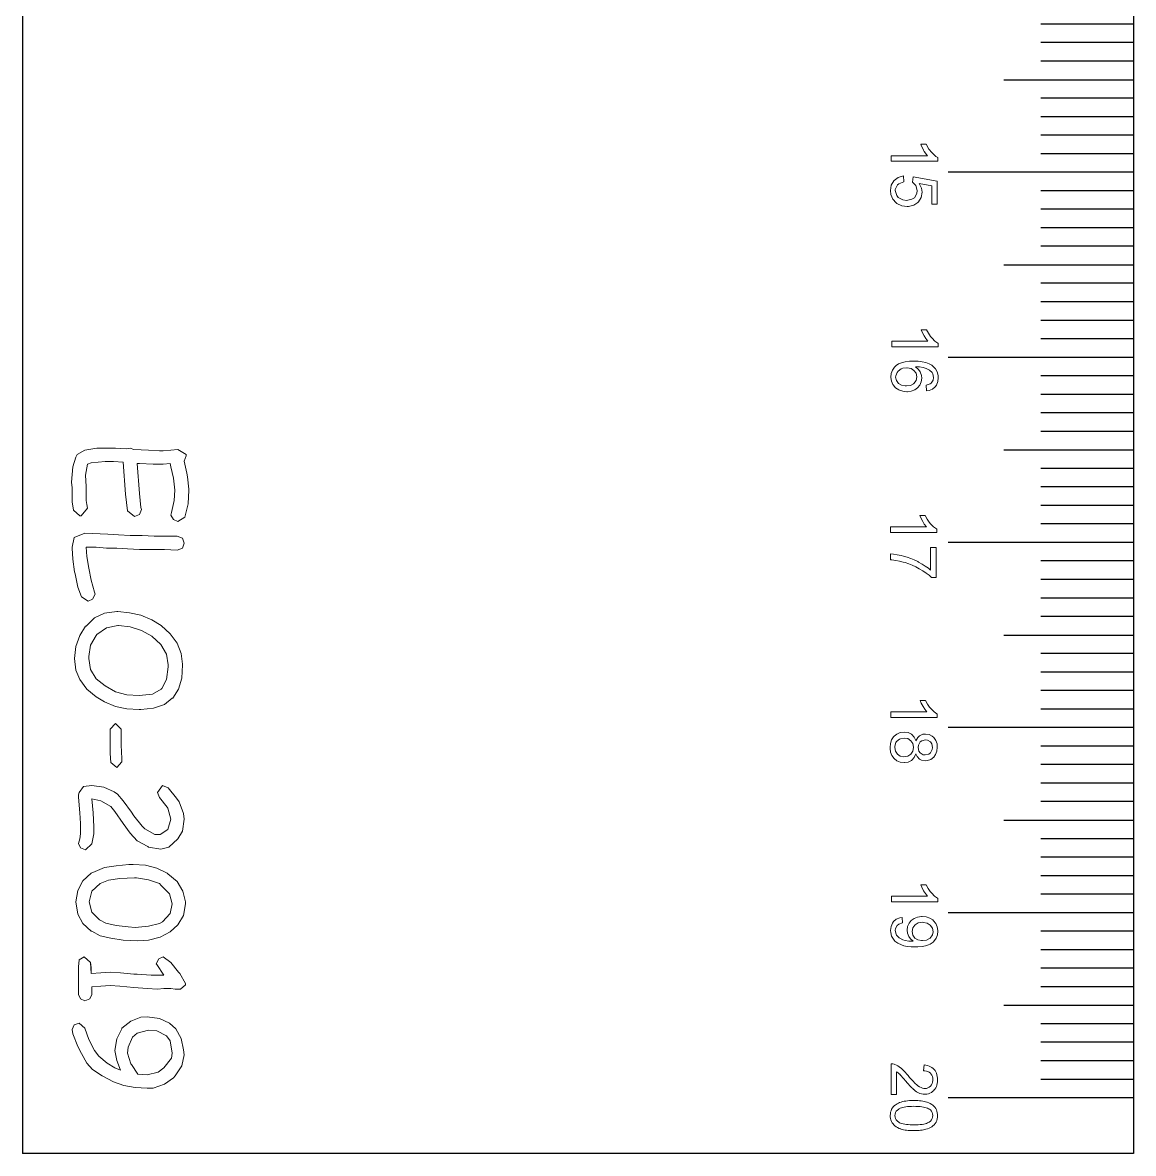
# Model space of a CAD drawing. Header units: millimetres. Extents: x 951 to 1493, y 479 to 688.
# Drawn here: x 1433.1 to 1493.1, y 482.3 to 543.4 of the extents above; entities that cross this region are included whole.
import ezdxf

# ---------------------------------------------------------------- set-up
doc = ezdxf.new("R2010")
doc.units = ezdxf.units.MM
doc.layers.add('modelo', color=7, linetype='Continuous')

msp = doc.modelspace()

# ---------------------------------------------------------------- linework, layer by layer
at = {"color": 85, "lineweight": 0, "true_color": 0x58ba48}
for p, q in [((1480.116, 487.129), (1480.028, 487.134)), ((1480.028, 487.134), (1480.028, 485.482)), ((1480.202, 487.112), (1480.116, 487.129)), ((1480.24, 487.098), (1480.202, 487.112)), ((1480.316, 487.066), (1480.24, 487.098)), ((1480.392, 487.025), (1480.316, 487.066)), ((1480.466, 486.977), (1480.392, 487.025)), ((1480.541, 486.922), (1480.466, 486.977)), ((1480.573, 486.895), (1480.541, 486.922)), ((1480.627, 486.848), (1480.573, 486.895)), ((1480.684, 486.794), (1480.627, 486.848)), ((1481.814, 487.076), (1481.782, 486.761)), ((1481.912, 487.063), (1481.814, 487.076)), ((1482.002, 487.042), (1481.912, 487.063)), ((1482.086, 487.015), (1482.002, 487.042)), ((1482.163, 486.98), (1482.086, 487.015)), ((1482.234, 486.938), (1482.163, 486.98)), ((1482.296, 486.889), (1482.234, 486.938)), ((1482.353, 486.832), (1482.296, 486.889)), ((1482.402, 486.769), (1482.353, 486.832)), ((1482.353, 486.832), (1482.353, 486.832)), ((1480.323, 485.482), (1480.323, 486.708)), ((1480.323, 486.708), (1480.35, 486.69)), ((1480.35, 486.69), (1480.42, 486.639)), ((1480.42, 486.639), (1480.49, 486.578)), ((1480.49, 486.578), (1480.501, 486.567)), ((1480.501, 486.567), (1480.54, 486.526)), ((1480.54, 486.526), (1480.59, 486.471)), ((1480.59, 486.471), (1480.651, 486.403)), ((1480.651, 486.403), (1480.722, 486.32)), ((1480.743, 486.734), (1480.684, 486.794)), ((1480.722, 486.32), (1480.803, 486.224)), ((1480.805, 486.667), (1480.743, 486.734)), ((1480.803, 486.224), (1480.826, 486.196)), ((1480.868, 486.594), (1480.805, 486.667)), ((1480.936, 486.514), (1480.868, 486.594)), ((1480.952, 486.495), (1480.936, 486.514)), ((1481.027, 486.404), (1480.952, 486.495)), ((1481.099, 486.321), (1481.027, 486.404)), ((1481.166, 486.245), (1481.099, 486.321)), ((1481.231, 486.175), (1481.166, 486.245)), ((1481.782, 486.761), (1481.847, 486.758)), ((1481.847, 486.758), (1481.937, 486.743)), ((1481.937, 486.743), (1482.018, 486.716)), ((1482.018, 486.716), (1482.088, 486.677)), ((1482.088, 486.677), (1482.15, 486.626)), ((1482.15, 486.626), (1482.178, 486.595)), ((1482.178, 486.595), (1482.224, 486.527)), ((1482.224, 486.527), (1482.258, 486.45)), ((1482.258, 486.45), (1482.277, 486.366)), ((1482.283, 486.242), (1482.272, 486.151)), ((1482.277, 486.366), (1482.283, 486.272)), ((1482.283, 486.272), (1482.283, 486.242)), ((1482.443, 486.7), (1482.402, 486.769)), ((1482.477, 486.626), (1482.443, 486.7)), ((1482.504, 486.545), (1482.477, 486.626)), ((1482.522, 486.458), (1482.504, 486.545)), ((1482.534, 486.366), (1482.522, 486.458)), ((1482.538, 486.268), (1482.534, 486.366)), ((1482.534, 486.167), (1482.538, 486.265)), ((1482.538, 486.265), (1482.538, 486.268)), ((1480.826, 486.196), (1480.899, 486.112)), ((1480.899, 486.112), (1480.968, 486.033)), ((1480.968, 486.033), (1481.032, 485.963)), ((1481.032, 485.963), (1481.092, 485.899)), ((1481.092, 485.899), (1481.147, 485.843)), ((1481.147, 485.843), (1481.197, 485.793)), ((1481.197, 485.793), (1481.243, 485.75)), ((1481.291, 486.113), (1481.231, 486.175)), ((1481.243, 485.75), (1481.256, 485.739)), ((1481.256, 485.739), (1481.332, 485.677)), ((1481.349, 486.058), (1481.291, 486.113)), ((1481.332, 485.677), (1481.406, 485.624)), ((1481.402, 486.009), (1481.349, 486.058)), ((1481.451, 485.968), (1481.402, 486.009)), ((1481.406, 485.624), (1481.478, 485.581)), ((1481.482, 485.944), (1481.451, 485.968)), ((1481.565, 485.889), (1481.482, 485.944)), ((1481.647, 485.847), (1481.565, 485.889)), ((1481.727, 485.818), (1481.647, 485.847)), ((1481.804, 485.804), (1481.727, 485.818)), ((1481.85, 485.801), (1481.804, 485.804)), ((1481.939, 485.809), (1481.85, 485.801)), ((1482.019, 485.833), (1481.939, 485.809)), ((1482.093, 485.874), (1482.019, 485.833)), ((1482.159, 485.93), (1482.093, 485.874)), ((1482.21, 485.995), (1482.159, 485.93)), ((1482.204, 485.585), (1482.274, 485.635)), ((1482.248, 486.069), (1482.21, 485.995)), ((1482.272, 486.151), (1482.248, 486.069)), ((1482.274, 485.635), (1482.338, 485.695)), ((1482.338, 485.695), (1482.346, 485.704)), ((1482.346, 485.704), (1482.397, 485.766)), ((1482.397, 485.766), (1482.44, 485.835)), ((1482.44, 485.835), (1482.475, 485.909)), ((1482.475, 485.909), (1482.503, 485.989)), ((1482.503, 485.989), (1482.522, 486.075)), ((1482.522, 486.075), (1482.534, 486.167)), ((1480.028, 485.482), (1480.323, 485.482)), ((1480.421, 485.013), (1480.357, 484.981)), ((1480.49, 485.042), (1480.421, 485.013)), ((1480.565, 485.067), (1480.49, 485.042)), ((1480.645, 485.09), (1480.565, 485.067)), ((1480.73, 485.108), (1480.645, 485.09)), ((1480.821, 485.124), (1480.73, 485.108)), ((1480.916, 485.136), (1480.821, 485.124)), ((1481.017, 485.146), (1480.916, 485.136)), ((1481.124, 485.151), (1481.017, 485.146)), ((1481.235, 485.153), (1481.124, 485.151)), ((1481.26, 485.153), (1481.235, 485.153)), ((1481.366, 485.152), (1481.26, 485.153)), ((1481.467, 485.148), (1481.366, 485.152)), ((1481.562, 485.141), (1481.467, 485.148)), ((1481.478, 485.581), (1481.548, 485.547)), ((1481.548, 485.547), (1481.586, 485.532)), ((1481.652, 485.132), (1481.562, 485.141)), ((1481.586, 485.532), (1481.671, 485.506)), ((1481.738, 485.119), (1481.652, 485.132)), ((1481.671, 485.506), (1481.757, 485.491)), ((1481.818, 485.104), (1481.738, 485.119)), ((1481.757, 485.491), (1481.844, 485.486)), ((1481.892, 485.087), (1481.818, 485.104)), ((1481.844, 485.486), (1481.881, 485.487)), ((1481.881, 485.487), (1481.969, 485.496)), ((1481.962, 485.066), (1481.892, 485.087)), ((1481.975, 485.062), (1481.962, 485.066)), ((1481.969, 485.496), (1482.052, 485.516)), ((1482.065, 485.028), (1481.975, 485.062)), ((1482.052, 485.516), (1482.13, 485.545)), ((1482.147, 484.988), (1482.065, 485.028)), ((1482.13, 485.545), (1482.204, 485.585)), ((1479.99, 484.432), (1479.985, 484.339)), ((1480.003, 484.519), (1479.99, 484.432)), ((1480.025, 484.601), (1480.003, 484.519)), ((1480.057, 484.678), (1480.025, 484.601)), ((1480.098, 484.749), (1480.057, 484.678)), ((1480.148, 484.815), (1480.098, 484.749)), ((1480.207, 484.875), (1480.148, 484.815)), ((1480.244, 484.907), (1480.207, 484.875)), ((1480.237, 484.34), (1480.246, 484.421)), ((1480.298, 484.945), (1480.244, 484.907)), ((1480.246, 484.421), (1480.27, 484.497)), ((1480.27, 484.497), (1480.311, 484.568)), ((1480.357, 484.981), (1480.298, 484.945)), ((1480.311, 484.568), (1480.368, 484.633)), ((1480.368, 484.633), (1480.442, 484.693)), ((1480.442, 484.693), (1480.47, 484.712)), ((1480.47, 484.712), (1480.522, 484.738)), ((1480.522, 484.738), (1480.583, 484.761)), ((1480.583, 484.761), (1480.653, 484.782)), ((1480.653, 484.782), (1480.732, 484.799)), ((1480.732, 484.799), (1480.82, 484.813)), ((1480.82, 484.813), (1480.917, 484.824)), ((1480.917, 484.824), (1481.023, 484.832)), ((1481.023, 484.832), (1481.137, 484.837)), ((1481.137, 484.837), (1481.26, 484.838)), ((1481.26, 484.838), (1481.374, 484.837)), ((1481.374, 484.837), (1481.487, 484.832)), ((1481.487, 484.832), (1481.592, 484.824)), ((1481.592, 484.824), (1481.688, 484.813)), ((1481.688, 484.813), (1481.777, 484.799)), ((1481.777, 484.799), (1481.858, 484.782)), ((1481.858, 484.782), (1481.932, 484.761)), ((1481.932, 484.761), (1481.997, 484.737)), ((1481.997, 484.737), (1482.054, 484.71)), ((1482.054, 484.71), (1482.105, 484.68)), ((1482.105, 484.68), (1482.152, 484.642)), ((1482.223, 484.943), (1482.147, 484.988)), ((1482.152, 484.642), (1482.209, 484.578)), ((1482.209, 484.578), (1482.251, 484.508)), ((1482.29, 484.893), (1482.223, 484.943)), ((1482.251, 484.508), (1482.275, 484.429)), ((1482.275, 484.429), (1482.283, 484.342)), ((1482.351, 484.837), (1482.29, 484.893)), ((1482.391, 484.791), (1482.351, 484.837)), ((1482.438, 484.723), (1482.391, 484.791)), ((1482.477, 484.65), (1482.438, 484.723)), ((1482.506, 484.571), (1482.477, 484.65)), ((1482.526, 484.486), (1482.506, 484.571)), ((1482.536, 484.394), (1482.526, 484.486)), ((1482.538, 484.339), (1482.536, 484.394)), ((1479.985, 484.339), (1479.987, 484.279)), ((1479.987, 484.279), (1479.997, 484.189)), ((1479.997, 484.189), (1480.017, 484.103)), ((1480.017, 484.103), (1480.046, 484.024)), ((1480.046, 484.024), (1480.085, 483.951)), ((1480.085, 483.951), (1480.133, 483.884)), ((1480.133, 483.884), (1480.174, 483.839)), ((1480.174, 483.839), (1480.234, 483.783)), ((1480.234, 483.783), (1480.302, 483.733)), ((1480.237, 484.339), (1480.237, 484.34)), ((1480.245, 484.258), (1480.237, 484.339)), ((1480.27, 484.181), (1480.245, 484.258)), ((1480.31, 484.11), (1480.27, 484.181)), ((1480.367, 484.044), (1480.31, 484.11)), ((1480.44, 483.984), (1480.367, 484.044)), ((1480.442, 483.983), (1480.44, 483.984)), ((1480.489, 483.955), (1480.442, 483.983)), ((1480.545, 483.929), (1480.489, 483.955)), ((1480.609, 483.908), (1480.545, 483.929)), ((1480.683, 483.888), (1480.609, 483.908)), ((1480.765, 483.873), (1480.683, 483.888)), ((1480.857, 483.86), (1480.765, 483.873)), ((1480.957, 483.85), (1480.857, 483.86)), ((1481.065, 483.844), (1480.957, 483.85)), ((1481.183, 483.84), (1481.065, 483.844)), ((1481.26, 483.839), (1481.183, 483.84)), ((1481.384, 483.841), (1481.26, 483.839)), ((1481.499, 483.846), (1481.384, 483.841)), ((1481.604, 483.853), (1481.499, 483.846)), ((1481.701, 483.864), (1481.604, 483.853)), ((1481.79, 483.878), (1481.701, 483.864)), ((1481.868, 483.895), (1481.79, 483.878)), ((1481.939, 483.915), (1481.868, 483.895)), ((1482, 483.938), (1481.939, 483.915)), ((1482.052, 483.964), (1482, 483.938)), ((1482.081, 483.983), (1482.052, 483.964)), ((1482.153, 484.043), (1482.081, 483.983)), ((1482.209, 484.109), (1482.153, 484.043)), ((1482.25, 484.18), (1482.209, 484.109)), ((1482.223, 483.736), (1482.293, 483.787)), ((1482.275, 484.256), (1482.25, 484.18)), ((1482.283, 484.338), (1482.275, 484.256)), ((1482.283, 484.342), (1482.283, 484.338)), ((1482.293, 483.787), (1482.356, 483.846)), ((1482.356, 483.846), (1482.411, 483.913)), ((1482.411, 483.913), (1482.457, 483.986)), ((1482.457, 483.986), (1482.463, 483.998)), ((1482.463, 483.998), (1482.496, 484.075)), ((1482.496, 484.075), (1482.519, 484.158)), ((1482.519, 484.158), (1482.533, 484.245)), ((1482.533, 484.245), (1482.538, 484.339)), ((1480.302, 483.733), (1480.378, 483.688)), ((1480.378, 483.688), (1480.461, 483.648)), ((1480.461, 483.648), (1480.551, 483.615)), ((1480.551, 483.615), (1480.56, 483.612)), ((1480.56, 483.612), (1480.629, 483.591)), ((1480.629, 483.591), (1480.705, 483.574)), ((1480.705, 483.574), (1480.784, 483.558)), ((1480.784, 483.558), (1480.869, 483.546)), ((1480.869, 483.546), (1480.959, 483.537)), ((1480.959, 483.537), (1481.055, 483.53)), ((1481.055, 483.53), (1481.155, 483.526)), ((1481.155, 483.526), (1481.26, 483.524)), ((1481.26, 483.524), (1481.34, 483.525)), ((1481.34, 483.525), (1481.442, 483.528)), ((1481.442, 483.528), (1481.537, 483.534)), ((1481.537, 483.534), (1481.626, 483.542)), ((1481.626, 483.542), (1481.708, 483.552)), ((1481.708, 483.552), (1481.783, 483.565)), ((1481.783, 483.565), (1481.852, 483.581)), ((1481.852, 483.581), (1481.907, 483.596)), ((1481.907, 483.596), (1481.995, 483.624)), ((1481.995, 483.624), (1482.078, 483.658)), ((1482.078, 483.658), (1482.154, 483.695)), ((1482.154, 483.695), (1482.223, 483.736))]:
    msp.add_line(p, q, dxfattribs=at)
at = {"layer": 'modelo'}
for p, q in [((1433.117, 688.296), (1433.117, 482.296)), ((1493.117, 688.296), (1493.117, 482.296)), ((1493.117, 482.296), (1433.117, 482.296))]:
    msp.add_line(p, q, dxfattribs=at)
at = {"layer": 'modelo', "color": 0}
for p, q in [((1493.117, 543.296), (1488.117, 543.296)), ((1493.117, 542.296), (1488.117, 542.296)), ((1493.117, 541.296), (1488.117, 541.296)), ((1486.117, 540.296), (1493.117, 540.296)), ((1493.117, 539.296), (1488.117, 539.296)), ((1493.117, 538.296), (1488.117, 538.296)), ((1493.117, 537.296), (1488.117, 537.296)), ((1493.117, 536.296), (1488.117, 536.296)), ((1493.117, 535.296), (1483.117, 535.296)), ((1493.117, 534.296), (1488.117, 534.296)), ((1493.117, 533.296), (1488.117, 533.296)), ((1493.117, 532.296), (1488.117, 532.296)), ((1493.117, 531.296), (1488.117, 531.296)), ((1486.117, 530.296), (1493.117, 530.296)), ((1493.117, 529.296), (1488.117, 529.296)), ((1493.117, 528.296), (1488.117, 528.296)), ((1493.117, 527.296), (1488.117, 527.296)), ((1493.117, 526.296), (1488.117, 526.296)), ((1493.117, 525.296), (1483.117, 525.296)), ((1493.117, 524.296), (1488.117, 524.296)), ((1493.117, 523.296), (1488.117, 523.296)), ((1493.117, 522.296), (1488.117, 522.296)), ((1493.117, 521.296), (1488.117, 521.296)), ((1486.117, 520.296), (1493.117, 520.296)), ((1493.117, 519.296), (1488.117, 519.296)), ((1493.117, 518.296), (1488.117, 518.296)), ((1493.117, 517.296), (1488.117, 517.296)), ((1493.117, 516.296), (1488.117, 516.296)), ((1493.117, 515.296), (1483.117, 515.296)), ((1493.117, 514.296), (1488.117, 514.296)), ((1493.117, 513.296), (1488.117, 513.296)), ((1493.117, 512.296), (1488.117, 512.296)), ((1493.117, 511.296), (1488.117, 511.296)), ((1486.117, 510.296), (1493.117, 510.296)), ((1493.117, 509.296), (1488.117, 509.296)), ((1493.117, 508.296), (1488.117, 508.296)), ((1493.117, 507.296), (1488.117, 507.296)), ((1493.117, 506.296), (1488.117, 506.296)), ((1493.117, 505.296), (1483.117, 505.296)), ((1493.117, 504.296), (1488.117, 504.296)), ((1493.117, 503.296), (1488.117, 503.296)), ((1493.117, 502.296), (1488.117, 502.296)), ((1493.117, 501.296), (1488.117, 501.296)), ((1486.117, 500.296), (1493.117, 500.296)), ((1493.117, 499.296), (1488.117, 499.296)), ((1493.117, 498.296), (1488.117, 498.296)), ((1493.117, 497.296), (1488.117, 497.296)), ((1493.117, 496.296), (1488.117, 496.296)), ((1493.117, 495.296), (1483.117, 495.296)), ((1493.117, 494.296), (1488.117, 494.296)), ((1493.117, 493.296), (1488.117, 493.296)), ((1493.117, 492.296), (1488.117, 492.296)), ((1493.117, 491.296), (1488.117, 491.296)), ((1486.117, 490.296), (1493.117, 490.296)), ((1493.117, 489.296), (1488.117, 489.296)), ((1493.117, 488.296), (1488.117, 488.296)), ((1493.117, 487.296), (1488.117, 487.296)), ((1493.117, 486.296), (1488.117, 486.296)), ((1493.117, 485.296), (1483.117, 485.296)), ((1433.117, 482.296), (1433.117, 482.296))]:
    msp.add_line(p, q, dxfattribs=at)
at = {"layer": 'modelo', "color": 85, "lineweight": 0, "true_color": 0x58ba48}
for p, q in [((1481.93, 536.811), (1481.637, 536.811)), ((1481.637, 536.811), (1481.648, 536.753)), ((1481.648, 536.753), (1481.789, 536.483)), ((1481.789, 536.483), (1481.824, 536.424)), ((1481.824, 536.424), (1482, 536.19)), ((1482.07, 536.542), (1481.93, 536.811)), ((1482.223, 536.354), (1482.07, 536.542)), ((1482.446, 536.143), (1482.223, 536.354)), ((1482, 536.19), (1480.042, 536.19)), ((1480.042, 536.19), (1480.042, 535.885)), ((1480.042, 535.885), (1482.551, 535.885)), ((1482.551, 536.084), (1482.446, 536.143)), ((1482.551, 535.885), (1482.551, 536.084)), ((1480.698, 535.099), (1480.417, 535.017)), ((1480.722, 534.783), (1480.698, 535.099)), ((1480.698, 535.099), (1480.698, 535.099)), ((1480.042, 534.595), (1480.006, 534.302)), ((1480.182, 534.829), (1480.042, 534.595)), ((1480.194, 534.853), (1480.182, 534.829)), ((1480.417, 535.017), (1480.194, 534.853)), ((1480.253, 534.36), (1480.37, 534.607)), ((1480.37, 534.607), (1480.452, 534.677)), ((1480.452, 534.677), (1480.722, 534.783)), ((1481.226, 535.041), (1481.191, 534.759)), ((1481.191, 534.759), (1481.367, 534.571)), ((1482.516, 534.806), (1481.226, 535.041)), ((1481.367, 534.571), (1481.437, 534.302)), ((1481.672, 534.431), (1481.543, 534.689)), ((1481.543, 534.689), (1482.223, 534.56)), ((1482.223, 534.56), (1482.223, 533.563)), ((1482.516, 533.563), (1482.516, 534.806)), ((1480.006, 534.302), (1480.018, 534.102)), ((1480.018, 534.102), (1480.124, 533.844)), ((1480.253, 534.302), (1480.253, 534.36)), ((1480.335, 534.032), (1480.253, 534.302)), ((1480.417, 533.926), (1480.335, 534.032)), ((1480.663, 533.797), (1480.417, 533.926)), ((1481.285, 533.915), (1481.156, 533.833)), ((1481.414, 534.149), (1481.285, 533.915)), ((1481.437, 534.302), (1481.414, 534.149)), ((1481.508, 533.704), (1481.648, 533.938)), ((1481.648, 533.938), (1481.707, 534.22)), ((1481.707, 534.22), (1481.672, 534.431)), ((1480.124, 533.844), (1480.311, 533.645)), ((1480.311, 533.645), (1480.347, 533.61)), ((1480.347, 533.61), (1480.605, 533.481)), ((1480.605, 533.481), (1480.898, 533.446)), ((1480.863, 533.774), (1480.663, 533.797)), ((1481.156, 533.833), (1480.863, 533.774)), ((1480.898, 533.446), (1480.968, 533.446)), ((1480.968, 533.446), (1481.25, 533.516)), ((1481.25, 533.516), (1481.472, 533.668)), ((1481.472, 533.668), (1481.508, 533.704)), ((1482.223, 533.563), (1482.516, 533.563)), ((1481.947, 526.782), (1481.65, 526.782)), ((1481.65, 526.782), (1481.706, 526.652)), ((1481.706, 526.652), (1481.81, 526.459)), ((1482.045, 526.596), (1481.947, 526.782)), ((1482.162, 526.427), (1482.045, 526.596)), ((1482.019, 526.169), (1480.065, 526.169)), ((1480.065, 526.169), (1480.065, 525.863)), ((1481.81, 526.459), (1481.898, 526.319)), ((1481.898, 526.319), (1482.019, 526.169)), ((1482.241, 526.332), (1482.162, 526.427)), ((1482.4, 526.176), (1482.241, 526.332)), ((1482.557, 526.068), (1482.4, 526.176)), ((1482.573, 526.061), (1482.557, 526.068)), ((1482.573, 525.863), (1482.573, 526.061)), ((1480.065, 525.863), (1482.573, 525.863)), ((1480.222, 524.77), (1480.111, 524.61)), ((1480.303, 524.848), (1480.222, 524.77)), ((1480.437, 524.939), (1480.303, 524.848)), ((1480.6, 525.008), (1480.437, 524.939)), ((1480.571, 524.669), (1480.672, 524.708)), ((1480.792, 525.054), (1480.6, 525.008)), ((1480.672, 524.708), (1480.874, 524.737)), ((1481.017, 525.083), (1480.792, 525.054)), ((1480.874, 524.737), (1480.903, 524.737)), ((1480.903, 524.737), (1481.106, 524.698)), ((1481.233, 525.09), (1481.017, 525.083)), ((1481.106, 524.698), (1481.265, 524.594)), ((1481.487, 525.083), (1481.233, 525.09)), ((1481.513, 524.649), (1481.353, 524.786)), ((1481.353, 524.786), (1481.565, 524.776)), ((1481.712, 525.054), (1481.487, 525.083)), ((1481.565, 524.776), (1481.768, 524.747)), ((1481.911, 525.011), (1481.712, 525.054)), ((1481.768, 524.747), (1481.931, 524.698)), ((1482.081, 524.946), (1481.911, 525.011)), ((1481.931, 524.698), (1482.104, 524.604)), ((1482.228, 524.868), (1482.081, 524.946)), ((1482.286, 524.822), (1482.228, 524.868)), ((1482.427, 524.679), (1482.286, 524.822)), ((1480.042, 524.427), (1480.023, 524.222)), ((1480.023, 524.222), (1480.023, 524.209)), ((1480.023, 524.209), (1480.049, 524.003)), ((1480.111, 524.61), (1480.042, 524.427)), ((1480.274, 524.228), (1480.277, 524.294)), ((1480.316, 524.039), (1480.274, 524.228)), ((1480.277, 524.294), (1480.352, 524.483)), ((1480.352, 524.483), (1480.404, 524.551)), ((1480.404, 524.551), (1480.571, 524.669)), ((1481.265, 524.594), (1481.376, 524.437)), ((1481.376, 524.437), (1481.415, 524.241)), ((1481.415, 524.241), (1481.38, 524.052)), ((1481.605, 524.515), (1481.513, 524.649)), ((1481.673, 524.323), (1481.605, 524.515)), ((1481.66, 523.981), (1481.686, 524.179)), ((1481.686, 524.179), (1481.673, 524.323)), ((1482.104, 524.604), (1482.241, 524.47)), ((1482.241, 524.47), (1482.276, 524.411)), ((1482.276, 524.411), (1482.322, 524.212)), ((1482.322, 524.212), (1482.299, 524.072)), ((1482.518, 524.512), (1482.427, 524.679)), ((1482.567, 524.32), (1482.518, 524.512)), ((1482.55, 523.984), (1482.573, 524.193)), ((1482.573, 524.193), (1482.567, 524.32)), ((1480.049, 524.003), (1480.13, 523.821)), ((1480.13, 523.821), (1480.137, 523.808)), ((1480.137, 523.808), (1480.267, 523.658)), ((1480.267, 523.658), (1480.44, 523.54)), ((1480.43, 523.892), (1480.316, 524.039)), ((1480.59, 523.798), (1480.43, 523.892)), ((1480.44, 523.54), (1480.479, 523.524)), ((1480.479, 523.524), (1480.668, 523.462)), ((1480.792, 523.755), (1480.59, 523.798)), ((1480.858, 523.755), (1480.792, 523.755)), ((1481.07, 523.782), (1480.858, 523.755)), ((1481.239, 523.87), (1481.07, 523.782)), ((1481.122, 523.472), (1481.305, 523.54)), ((1481.265, 523.892), (1481.239, 523.87)), ((1481.38, 524.052), (1481.265, 523.892)), ((1481.305, 523.54), (1481.461, 523.654)), ((1481.461, 523.654), (1481.582, 523.801)), ((1481.582, 523.801), (1481.66, 523.981)), ((1482.133, 523.863), (1481.927, 523.791)), ((1481.927, 523.791), (1481.95, 523.485)), ((1481.95, 523.485), (1482.078, 523.511)), ((1482.078, 523.511), (1482.26, 523.586)), ((1482.192, 523.906), (1482.133, 523.863)), ((1482.299, 524.072), (1482.192, 523.906)), ((1482.26, 523.586), (1482.41, 523.71)), ((1482.41, 523.71), (1482.475, 523.801)), ((1482.475, 523.801), (1482.55, 523.984)), ((1480.668, 523.462), (1480.877, 523.442)), ((1480.877, 523.442), (1480.913, 523.442)), ((1480.913, 523.442), (1481.122, 523.472)), ((1481.873, 516.75), (1481.576, 516.75)), ((1481.576, 516.75), (1481.631, 516.622)), ((1481.631, 516.622), (1481.736, 516.427)), ((1481.736, 516.427), (1481.824, 516.286)), ((1481.824, 516.286), (1481.944, 516.136)), ((1481.974, 516.564), (1481.873, 516.75)), ((1482.088, 516.397), (1481.974, 516.564)), ((1482.166, 516.299), (1482.088, 516.397)), ((1482.326, 516.143), (1482.166, 516.299)), ((1481.944, 516.136), (1479.991, 516.136)), ((1479.991, 516.136), (1479.991, 515.83)), ((1479.991, 515.83), (1482.499, 515.83)), ((1482.482, 516.038), (1482.326, 516.143)), ((1482.499, 516.029), (1482.482, 516.038)), ((1482.499, 515.83), (1482.499, 516.029)), ((1482.456, 515.024), (1482.163, 515.024)), ((1482.163, 515.024), (1482.163, 513.801)), ((1482.456, 513.406), (1482.456, 515.024)), ((1480.167, 514.662), (1479.991, 514.675)), ((1479.991, 514.675), (1479.991, 514.359)), ((1479.991, 514.359), (1480.075, 514.352)), ((1480.075, 514.352), (1480.287, 514.326)), ((1480.366, 514.636), (1480.167, 514.662)), ((1480.287, 514.326), (1480.486, 514.29)), ((1480.581, 514.59), (1480.366, 514.636)), ((1480.702, 514.558), (1480.581, 514.59)), ((1480.897, 514.502), (1480.702, 514.558)), ((1481.093, 514.434), (1480.897, 514.502)), ((1481.282, 514.352), (1481.093, 514.434)), ((1481.468, 514.261), (1481.282, 514.352)), ((1480.486, 514.29), (1480.676, 514.241)), ((1480.676, 514.241), (1480.786, 514.209)), ((1480.786, 514.209), (1480.979, 514.14)), ((1480.979, 514.14), (1481.171, 514.065)), ((1481.171, 514.065), (1481.357, 513.977)), ((1481.357, 513.977), (1481.543, 513.879)), ((1481.511, 514.241), (1481.468, 514.261)), ((1481.703, 514.13), (1481.511, 514.241)), ((1481.543, 513.879), (1481.546, 513.879)), ((1481.546, 513.879), (1481.745, 513.762)), ((1481.879, 514.019), (1481.703, 514.13)), ((1481.745, 513.762), (1481.925, 513.644)), ((1482.042, 513.902), (1481.879, 514.019)), ((1482.163, 513.801), (1482.042, 513.902)), ((1481.925, 513.644), (1482.081, 513.527)), ((1482.081, 513.527), (1482.218, 513.406)), ((1482.218, 513.406), (1482.456, 513.406)), ((1481.897, 506.752), (1481.6, 506.752)), ((1481.6, 506.752), (1481.656, 506.622)), ((1481.656, 506.622), (1481.76, 506.43)), ((1481.76, 506.43), (1481.848, 506.289)), ((1481.998, 506.567), (1481.897, 506.752)), ((1482.113, 506.397), (1481.998, 506.567)), ((1482.191, 506.302), (1482.113, 506.397)), ((1481.969, 506.139), (1480.015, 506.139)), ((1480.015, 506.139), (1480.015, 505.833)), ((1480.015, 505.833), (1482.524, 505.833)), ((1481.848, 506.289), (1481.969, 506.139)), ((1482.351, 506.146), (1482.191, 506.302)), ((1482.507, 506.038), (1482.351, 506.146)), ((1482.524, 506.028), (1482.507, 506.038)), ((1482.524, 505.833), (1482.524, 506.028)), ((1480.054, 504.629), (1479.992, 504.44)), ((1480.159, 504.789), (1480.054, 504.629)), ((1480.191, 504.825), (1480.159, 504.789)), ((1480.348, 504.949), (1480.191, 504.825)), ((1480.293, 504.489), (1480.328, 504.544)), ((1480.328, 504.544), (1480.482, 504.671)), ((1480.527, 505.024), (1480.348, 504.949)), ((1480.482, 504.671), (1480.537, 504.698)), ((1480.733, 505.05), (1480.527, 505.024)), ((1480.537, 504.698), (1480.736, 504.733)), ((1480.739, 505.05), (1480.733, 505.05)), ((1480.736, 504.733), (1480.932, 504.701)), ((1480.948, 505.024), (1480.739, 505.05)), ((1480.932, 504.701), (1481.095, 504.59)), ((1481.124, 504.942), (1480.948, 505.024)), ((1481.095, 504.59), (1481.199, 504.433)), ((1481.147, 504.926), (1481.124, 504.942)), ((1481.281, 504.786), (1481.147, 504.926)), ((1481.366, 504.596), (1481.281, 504.786)), ((1481.369, 504.574), (1481.366, 504.596)), ((1481.47, 504.763), (1481.369, 504.574)), ((1481.571, 504.857), (1481.47, 504.763)), ((1481.751, 504.936), (1481.571, 504.857)), ((1481.6, 504.521), (1481.695, 504.59)), ((1481.695, 504.59), (1481.891, 504.636)), ((1481.881, 504.949), (1481.751, 504.936)), ((1482.08, 504.919), (1481.881, 504.949)), ((1481.891, 504.636), (1481.992, 504.623)), ((1481.992, 504.623), (1482.162, 504.521)), ((1482.253, 504.831), (1482.08, 504.919)), ((1482.338, 504.753), (1482.253, 504.831)), ((1482.449, 504.596), (1482.338, 504.753)), ((1482.511, 504.411), (1482.449, 504.596)), ((1479.992, 504.44), (1479.973, 504.228)), ((1479.973, 504.228), (1479.973, 504.172)), ((1479.973, 504.172), (1480.006, 503.964)), ((1480.006, 503.964), (1480.077, 503.784)), ((1480.224, 504.225), (1480.231, 504.296)), ((1480.26, 504.022), (1480.224, 504.225)), ((1480.231, 504.296), (1480.293, 504.489)), ((1480.368, 503.859), (1480.26, 504.022)), ((1481.199, 504.029), (1481.092, 503.863)), ((1481.199, 504.433), (1481.238, 504.234)), ((1481.238, 504.228), (1481.199, 504.029)), ((1481.238, 504.234), (1481.238, 504.228)), ((1481.49, 504.225), (1481.506, 504.355)), ((1481.532, 504.029), (1481.49, 504.225)), ((1481.506, 504.355), (1481.6, 504.521)), ((1481.6, 503.934), (1481.532, 504.029)), ((1481.77, 503.833), (1481.6, 503.934)), ((1482.158, 503.938), (1482.067, 503.869)), ((1482.256, 504.107), (1482.158, 503.938)), ((1482.162, 504.521), (1482.227, 504.424)), ((1482.227, 504.424), (1482.272, 504.228)), ((1482.272, 504.228), (1482.256, 504.107)), ((1482.432, 503.836), (1482.501, 504.019)), ((1482.501, 504.019), (1482.524, 504.231)), ((1482.524, 504.231), (1482.511, 504.411)), ((1480.077, 503.784), (1480.191, 503.631)), ((1480.191, 503.631), (1480.348, 503.504)), ((1480.348, 503.504), (1480.527, 503.429)), ((1480.527, 503.752), (1480.368, 503.859)), ((1480.726, 503.716), (1480.527, 503.752)), ((1480.527, 503.429), (1480.73, 503.403)), ((1480.925, 503.752), (1480.726, 503.716)), ((1480.73, 503.403), (1480.749, 503.403)), ((1480.749, 503.403), (1480.955, 503.435)), ((1481.088, 503.859), (1480.925, 503.752)), ((1480.955, 503.435), (1481.128, 503.523)), ((1481.092, 503.863), (1481.088, 503.859)), ((1481.128, 503.523), (1481.15, 503.54)), ((1481.15, 503.54), (1481.281, 503.683)), ((1481.281, 503.683), (1481.369, 503.872)), ((1481.369, 503.872), (1481.437, 503.735)), ((1481.437, 503.735), (1481.571, 503.595)), ((1481.571, 503.595), (1481.669, 503.543)), ((1481.669, 503.543), (1481.871, 503.507)), ((1481.874, 503.82), (1481.77, 503.833)), ((1481.871, 503.507), (1481.992, 503.517)), ((1482.067, 503.869), (1481.874, 503.82)), ((1481.992, 503.517), (1482.175, 503.582)), ((1482.175, 503.582), (1482.334, 503.706)), ((1482.334, 503.706), (1482.432, 503.836)), ((1481.93, 496.797), (1481.633, 496.797)), ((1481.633, 496.797), (1481.688, 496.67)), ((1481.688, 496.67), (1481.789, 496.474)), ((1482.028, 496.611), (1481.93, 496.797)), ((1482.145, 496.445), (1482.028, 496.611)), ((1482.001, 496.184), (1480.048, 496.184)), ((1480.048, 496.184), (1480.048, 495.877)), ((1481.789, 496.474), (1481.881, 496.334)), ((1481.881, 496.334), (1482.001, 496.184)), ((1482.223, 496.347), (1482.145, 496.445)), ((1482.383, 496.19), (1482.223, 496.347)), ((1482.54, 496.086), (1482.383, 496.19)), ((1482.556, 496.076), (1482.54, 496.086)), ((1482.556, 495.877), (1482.556, 496.076)), ((1480.048, 495.877), (1482.556, 495.877)), ((1480.168, 494.824), (1480.103, 494.736)), ((1480.312, 494.944), (1480.168, 494.824)), ((1480.498, 495.023), (1480.312, 494.944)), ((1480.625, 495.045), (1480.498, 495.023)), ((1480.651, 494.752), (1480.625, 495.045)), ((1481.118, 494.879), (1481, 494.732)), ((1481.274, 494.99), (1481.118, 494.879)), ((1481.454, 495.062), (1481.274, 494.99)), ((1481.666, 495.091), (1481.454, 495.062)), ((1481.496, 494.745), (1481.701, 494.778)), ((1481.711, 495.091), (1481.666, 495.091)), ((1481.701, 494.778), (1481.776, 494.775)), ((1481.926, 495.072), (1481.711, 495.091)), ((1481.776, 494.775), (1481.975, 494.729)), ((1482.116, 495.01), (1481.926, 495.072)), ((1482.279, 494.908), (1482.116, 495.01)), ((1482.324, 494.866), (1482.279, 494.908)), ((1482.448, 494.713), (1482.324, 494.866)), ((1480.028, 494.556), (1480.005, 494.344)), ((1480.005, 494.344), (1480.012, 494.233)), ((1480.012, 494.233), (1480.057, 494.038)), ((1480.103, 494.736), (1480.028, 494.556)), ((1480.256, 494.338), (1480.266, 494.436)), ((1480.296, 494.139), (1480.256, 494.338)), ((1480.266, 494.436), (1480.351, 494.608)), ((1480.351, 494.608), (1480.446, 494.683)), ((1480.446, 494.683), (1480.651, 494.752)), ((1480.922, 494.553), (1480.892, 494.354)), ((1480.892, 494.354), (1480.912, 494.194)), ((1480.912, 494.194), (1480.987, 494.008)), ((1481, 494.732), (1480.922, 494.553)), ((1481.166, 494.279), (1481.202, 494.471)), ((1481.206, 494.08), (1481.166, 494.279)), ((1481.202, 494.471), (1481.317, 494.631)), ((1481.317, 494.631), (1481.33, 494.648)), ((1481.33, 494.648), (1481.496, 494.745)), ((1481.975, 494.729), (1482.135, 494.625)), ((1482.135, 494.625), (1482.138, 494.621)), ((1482.138, 494.621), (1482.262, 494.458)), ((1482.262, 494.458), (1482.302, 494.269)), ((1482.302, 494.269), (1482.266, 494.093)), ((1482.527, 494.533), (1482.448, 494.713)), ((1482.556, 494.331), (1482.527, 494.533)), ((1482.533, 494.106), (1482.556, 494.308)), ((1482.556, 494.308), (1482.556, 494.331)), ((1480.057, 494.038), (1480.152, 493.861)), ((1480.152, 493.861), (1480.234, 493.767)), ((1480.234, 493.767), (1480.39, 493.646)), ((1480.322, 494.09), (1480.296, 494.139)), ((1480.459, 493.94), (1480.322, 494.09)), ((1480.39, 493.646), (1480.586, 493.555)), ((1480.495, 493.914), (1480.459, 493.94)), ((1480.667, 493.835), (1480.495, 493.914)), ((1480.586, 493.555), (1480.71, 493.516)), ((1480.788, 493.8), (1480.667, 493.835)), ((1480.99, 493.764), (1480.788, 493.8)), ((1480.987, 494.008), (1481.072, 493.888)), ((1481.163, 493.754), (1480.99, 493.764)), ((1481.072, 493.888), (1481.222, 493.757)), ((1481.222, 493.757), (1481.163, 493.754)), ((1481.317, 493.927), (1481.206, 494.08)), ((1481.473, 493.832), (1481.317, 493.927)), ((1481.679, 493.793), (1481.473, 493.832)), ((1481.727, 493.79), (1481.679, 493.793)), ((1481.943, 493.819), (1481.727, 493.79)), ((1481.894, 493.503), (1482.05, 493.555)), ((1482.112, 493.901), (1481.943, 493.819)), ((1482.05, 493.555), (1482.132, 493.594)), ((1482.148, 493.93), (1482.112, 493.901)), ((1482.132, 493.594), (1482.298, 493.711)), ((1482.266, 494.093), (1482.148, 493.93)), ((1482.298, 493.711), (1482.425, 493.861)), ((1482.425, 493.861), (1482.458, 493.917)), ((1482.458, 493.917), (1482.533, 494.106)), ((1480.71, 493.516), (1480.892, 493.48)), ((1480.892, 493.48), (1481.108, 493.457)), ((1481.108, 493.457), (1481.349, 493.451)), ((1481.349, 493.451), (1481.473, 493.451)), ((1481.473, 493.451), (1481.701, 493.47)), ((1481.701, 493.47), (1481.894, 493.503))]:
    msp.add_line(p, q, dxfattribs=at)
at = {"layer": 'modelo', "color": 3, "lineweight": 0}
for p, q in [((1435.996, 519.904), (1435.824, 519.387)), ((1436.065, 520.041), (1435.996, 519.904)), ((1436.478, 520.282), (1436.065, 520.041)), ((1437.132, 520.386), (1436.478, 520.282)), ((1437.58, 520.386), (1437.132, 520.386)), ((1438.13, 520.386), (1437.58, 520.386)), ((1438.716, 520.351), (1438.13, 520.386)), ((1438.922, 520.386), (1438.716, 520.351)), ((1439.129, 520.317), (1438.922, 520.386)), ((1439.921, 520.282), (1439.129, 520.317)), ((1440.506, 520.248), (1439.921, 520.282)), ((1440.712, 520.248), (1440.506, 520.248)), ((1441.125, 520.282), (1440.712, 520.248)), ((1441.504, 520.317), (1441.125, 520.282)), ((1441.951, 520.041), (1441.504, 520.317)), ((1441.848, 519.697), (1441.951, 519.972)), ((1441.951, 519.972), (1441.951, 520.041)), ((1435.824, 519.387), (1435.755, 518.561)), ((1436.513, 518.94), (1436.616, 519.525)), ((1436.616, 519.525), (1436.822, 519.594)), ((1436.822, 519.594), (1437.58, 519.663)), ((1437.58, 519.663), (1438.027, 519.663)), ((1438.027, 519.663), (1438.544, 519.628)), ((1438.544, 519.628), (1438.681, 517.907)), ((1439.439, 517.942), (1439.301, 519.559)), ((1439.301, 519.559), (1439.439, 519.559)), ((1439.439, 519.559), (1440.161, 519.525)), ((1440.161, 519.525), (1440.712, 519.525)), ((1440.712, 519.525), (1441.091, 519.559)), ((1441.091, 519.559), (1441.125, 519.387)), ((1441.125, 519.387), (1441.263, 518.768)), ((1441.986, 519.043), (1441.848, 519.697)), ((1436.547, 518.32), (1436.513, 518.94)), ((1441.263, 518.768), (1441.263, 518.768)), ((1441.263, 518.768), (1441.332, 518.114)), ((1442.02, 518.837), (1441.986, 519.043)), ((1442.089, 518.182), (1442.02, 518.837)), ((1435.755, 518.561), (1435.79, 518.251)), ((1435.79, 518.251), (1435.79, 517.494)), ((1436.547, 518.251), (1436.547, 518.32)), ((1436.547, 517.597), (1436.547, 518.251)), ((1441.332, 518.114), (1441.297, 517.563)), ((1442.055, 517.391), (1442.089, 518.114)), ((1442.089, 518.114), (1442.089, 518.182)), ((1435.79, 517.494), (1435.859, 517.046)), ((1436.547, 517.563), (1436.547, 517.597)), ((1436.581, 517.356), (1436.547, 517.563)), ((1438.681, 517.907), (1438.785, 517.012)), ((1439.507, 517.184), (1439.439, 517.942)), ((1441.297, 517.563), (1441.16, 516.909)), ((1441.917, 516.806), (1442.055, 517.391)), ((1435.859, 517.046), (1436.203, 516.737)), ((1436.272, 516.737), (1436.616, 517.15)), ((1436.616, 517.15), (1436.581, 517.356)), ((1438.785, 517.012), (1439.163, 516.702)), ((1439.163, 516.702), (1439.439, 516.806)), ((1439.439, 516.806), (1439.542, 517.081)), ((1439.542, 517.081), (1439.507, 517.184)), ((1441.16, 516.909), (1441.125, 516.771)), ((1441.125, 516.771), (1441.263, 516.53)), ((1441.883, 516.668), (1441.917, 516.806)), ((1436.203, 516.737), (1436.272, 516.737)), ((1441.263, 516.53), (1441.504, 516.427)), ((1441.504, 516.427), (1441.883, 516.668)), ((1435.893, 515.566), (1435.79, 515.05)), ((1436.478, 515.807), (1435.893, 515.566)), ((1436.478, 515.807), (1436.478, 515.807)), ((1437.717, 515.738), (1436.478, 515.807)), ((1438.303, 515.704), (1437.717, 515.738)), ((1438.922, 515.67), (1438.303, 515.704)), ((1439.576, 515.67), (1438.922, 515.67)), ((1440.23, 515.635), (1439.576, 515.67)), ((1440.919, 515.635), (1440.23, 515.635)), ((1441.47, 515.635), (1440.919, 515.635)), ((1441.745, 515.532), (1441.47, 515.635)), ((1435.79, 515.05), (1435.79, 514.981)), ((1435.79, 514.981), (1435.824, 514.396)), ((1436.581, 514.534), (1436.547, 515.05)), ((1436.547, 515.05), (1437.098, 515.05)), ((1437.098, 515.05), (1437.649, 514.981)), ((1437.649, 514.981), (1438.199, 514.981)), ((1438.199, 514.981), (1438.785, 514.947)), ((1438.785, 514.947), (1439.439, 514.912)), ((1441.47, 514.878), (1441.745, 514.981)), ((1441.848, 515.256), (1441.745, 515.532)), ((1441.745, 514.981), (1441.848, 515.256)), ((1435.824, 514.396), (1435.927, 513.707)), ((1436.685, 513.914), (1436.581, 514.534)), ((1439.439, 514.912), (1440.093, 514.912)), ((1440.093, 514.912), (1440.781, 514.912)), ((1440.781, 514.912), (1441.47, 514.878)), ((1435.927, 513.707), (1435.962, 513.604)), ((1436.822, 513.26), (1436.685, 513.914)), ((1435.962, 513.604), (1436.1, 512.881)), ((1436.995, 512.606), (1436.822, 513.26)), ((1436.1, 512.881), (1436.306, 512.365)), ((1436.891, 512.227), (1437.029, 512.503)), ((1437.029, 512.503), (1436.995, 512.606)), ((1436.306, 512.365), (1436.65, 512.124)), ((1436.65, 512.124), (1436.891, 512.227)), ((1437.545, 511.47), (1436.995, 511.229)), ((1438.199, 511.573), (1437.545, 511.47)), ((1438.268, 511.573), (1438.199, 511.573)), ((1438.888, 511.504), (1438.268, 511.573)), ((1439.507, 511.367), (1438.888, 511.504)), ((1440.093, 511.126), (1439.507, 511.367)), ((1436.513, 510.781), (1436.203, 510.265)), ((1436.547, 510.781), (1436.513, 510.781)), ((1436.995, 511.229), (1436.547, 510.781)), ((1437.132, 510.334), (1437.649, 510.678)), ((1437.649, 510.678), (1438.268, 510.816)), ((1438.268, 510.816), (1438.303, 510.816)), ((1438.303, 510.816), (1438.922, 510.747)), ((1438.922, 510.747), (1439.542, 510.54)), ((1440.609, 510.816), (1440.093, 511.126)), ((1441.091, 510.368), (1440.609, 510.816)), ((1436.203, 510.265), (1435.996, 509.68)), ((1436.788, 509.749), (1437.098, 510.265)), ((1437.098, 510.265), (1437.132, 510.334)), ((1439.542, 510.54), (1440.093, 510.231)), ((1440.093, 510.231), (1440.575, 509.783)), ((1441.47, 509.852), (1441.091, 510.368)), ((1435.996, 509.68), (1435.927, 509.026)), ((1436.685, 509.129), (1436.788, 509.749)), ((1440.575, 509.783), (1440.884, 509.267)), ((1441.676, 509.301), (1441.47, 509.852)), ((1435.927, 509.026), (1435.996, 508.406)), ((1436.685, 509.026), (1436.685, 509.129)), ((1436.788, 508.441), (1436.685, 509.026)), ((1440.884, 509.267), (1440.988, 508.682)), ((1441.745, 508.716), (1441.676, 509.301)), ((1435.996, 508.406), (1436.203, 507.89)), ((1437.098, 507.924), (1436.788, 508.441)), ((1440.988, 508.578), (1440.884, 507.89)), ((1440.988, 508.682), (1440.988, 508.578)), ((1441.711, 507.959), (1441.745, 508.682)), ((1441.745, 508.682), (1441.745, 508.716)), ((1436.203, 507.89), (1436.581, 507.374)), ((1437.58, 507.546), (1437.098, 507.924)), ((1440.884, 507.89), (1440.643, 507.408)), ((1441.538, 507.374), (1441.711, 507.959)), ((1436.581, 507.374), (1437.098, 506.96)), ((1438.13, 507.236), (1437.58, 507.546)), ((1438.75, 507.064), (1438.13, 507.236)), ((1439.404, 507.029), (1438.75, 507.064)), ((1440.127, 507.098), (1439.404, 507.029)), ((1439.404, 507.029), (1439.404, 507.029)), ((1440.609, 507.374), (1440.127, 507.098)), ((1440.643, 507.408), (1440.609, 507.374)), ((1441.229, 506.892), (1441.538, 507.374)), ((1437.098, 506.96), (1437.545, 506.685)), ((1437.545, 506.685), (1438.13, 506.444)), ((1438.13, 506.444), (1438.75, 506.306)), ((1440.196, 506.341), (1440.781, 506.547)), ((1440.781, 506.547), (1441.194, 506.892)), ((1441.194, 506.892), (1441.229, 506.892)), ((1438.75, 506.306), (1439.404, 506.272)), ((1439.404, 506.272), (1439.507, 506.272)), ((1439.507, 506.272), (1440.196, 506.341)), ((1438.13, 505.515), (1437.855, 505.205)), ((1437.855, 505.205), (1437.855, 504.551)), ((1438.44, 505.205), (1438.13, 505.515)), ((1438.44, 504.62), (1438.44, 505.205)), ((1437.855, 504.551), (1437.855, 503.897)), ((1438.44, 504.344), (1438.44, 504.62)), ((1438.475, 503.621), (1438.44, 504.344)), ((1437.855, 503.897), (1437.89, 503.415)), ((1437.89, 503.415), (1438.199, 503.139)), ((1438.199, 503.139), (1438.475, 503.449)), ((1438.475, 503.449), (1438.475, 503.621)), ((1436.409, 502.107), (1436.168, 501.797)), ((1436.857, 502.176), (1436.409, 502.107)), ((1437.511, 502.072), (1436.857, 502.176)), ((1440.678, 502.176), (1440.402, 501.797)), ((1440.988, 502.038), (1440.678, 502.176)), ((1436.168, 501.797), (1436.134, 501.659)), ((1436.134, 501.659), (1436.134, 501.556)), ((1436.134, 501.556), (1436.168, 501.108)), ((1438.062, 501.831), (1437.511, 502.072)), ((1438.234, 501.694), (1438.062, 501.831)), ((1438.544, 501.349), (1438.234, 501.694)), ((1440.402, 501.797), (1440.506, 501.522)), ((1440.506, 501.522), (1440.919, 501.005)), ((1441.435, 501.487), (1440.988, 502.038)), ((1441.573, 501.281), (1441.435, 501.487)), ((1436.168, 501.108), (1436.203, 500.695)), ((1436.926, 500.695), (1436.857, 501.453)), ((1436.857, 501.453), (1437.339, 501.349)), ((1437.339, 501.349), (1437.89, 501.04)), ((1437.89, 501.04), (1438.096, 500.764)), ((1438.991, 500.73), (1438.544, 501.349)), ((1440.919, 501.005), (1440.953, 500.936)), ((1440.953, 500.936), (1441.125, 500.351)), ((1441.814, 500.661), (1441.573, 501.281)), ((1436.203, 500.695), (1436.237, 500.11)), ((1436.96, 499.938), (1436.926, 500.695)), ((1438.096, 500.764), (1438.544, 500.11)), ((1439.129, 500.523), (1438.991, 500.73)), ((1439.576, 499.973), (1439.129, 500.523)), ((1441.125, 500.351), (1440.953, 499.8)), ((1441.745, 499.697), (1441.848, 500.351)), ((1441.848, 500.351), (1441.814, 500.661)), ((1436.237, 500.11), (1436.237, 499.559)), ((1436.96, 499.559), (1436.96, 499.938)), ((1438.544, 500.11), (1438.922, 499.594)), ((1439.714, 499.835), (1439.576, 499.973)), ((1440.265, 499.525), (1439.714, 499.835)), ((1440.953, 499.8), (1440.54, 499.525)), ((1441.504, 499.284), (1441.745, 499.697)), ((1436.203, 499.284), (1436.134, 499.043)), ((1436.134, 499.043), (1436.237, 498.802)), ((1436.237, 499.559), (1436.203, 499.284)), ((1436.857, 499.009), (1436.96, 499.559)), ((1438.922, 499.594), (1439.301, 499.181)), ((1439.301, 499.181), (1439.301, 499.181)), ((1439.301, 499.181), (1439.886, 498.871)), ((1440.54, 499.525), (1440.265, 499.525)), ((1441.022, 498.837), (1441.504, 499.284)), ((1436.237, 498.802), (1436.513, 498.699)), ((1436.513, 498.699), (1436.857, 499.009)), ((1439.886, 498.871), (1439.921, 498.837)), ((1439.921, 498.837), (1440.575, 498.733)), ((1440.575, 498.733), (1441.022, 498.837)), ((1438.165, 497.838), (1437.545, 497.735)), ((1438.853, 497.907), (1438.165, 497.838)), ((1439.094, 497.907), (1438.853, 497.907)), ((1439.748, 497.873), (1439.094, 497.907)), ((1440.368, 497.701), (1439.748, 497.873)), ((1436.822, 497.425), (1436.375, 497.012)), ((1437.029, 497.528), (1436.822, 497.425)), ((1437.545, 497.735), (1437.029, 497.528)), ((1440.919, 497.425), (1440.368, 497.701)), ((1440.953, 497.391), (1440.919, 497.425)), ((1441.47, 496.978), (1440.953, 497.391)), ((1436.375, 497.012), (1436.1, 496.496)), ((1436.857, 496.461), (1437.304, 496.874)), ((1437.304, 496.874), (1437.752, 497.047)), ((1437.752, 497.047), (1438.371, 497.15)), ((1438.371, 497.15), (1439.163, 497.184)), ((1439.163, 497.184), (1439.266, 497.184)), ((1439.266, 497.184), (1439.921, 497.081)), ((1439.921, 497.081), (1440.506, 496.874)), ((1440.506, 496.874), (1440.609, 496.771)), ((1440.609, 496.771), (1441.056, 496.324)), ((1441.779, 496.461), (1441.47, 496.978)), ((1436.1, 496.496), (1435.996, 495.876)), ((1436.719, 495.876), (1436.857, 496.461)), ((1441.056, 496.324), (1441.194, 495.773)), ((1441.917, 495.876), (1441.779, 496.461)), ((1435.996, 495.876), (1435.996, 495.876)), ((1435.996, 495.876), (1436.1, 495.222)), ((1436.857, 495.325), (1436.719, 495.876)), ((1441.194, 495.773), (1441.091, 495.257)), ((1441.814, 495.153), (1441.917, 495.773)), ((1441.917, 495.773), (1441.917, 495.876)), ((1436.1, 495.222), (1436.375, 494.706)), ((1437.27, 494.912), (1436.857, 495.325)), ((1437.614, 494.74), (1437.27, 494.912)), ((1440.678, 494.809), (1440.506, 494.706)), ((1441.091, 495.257), (1440.678, 494.809)), ((1441.504, 494.637), (1441.814, 495.153)), ((1436.375, 494.706), (1436.822, 494.293)), ((1436.822, 494.293), (1436.857, 494.293)), ((1436.857, 494.293), (1437.304, 494.052)), ((1438.165, 494.602), (1437.614, 494.74)), ((1438.819, 494.534), (1438.165, 494.602)), ((1439.198, 494.499), (1438.819, 494.534)), ((1439.921, 494.568), (1439.198, 494.499)), ((1440.506, 494.706), (1439.921, 494.568)), ((1440.54, 493.983), (1441.091, 494.258)), ((1441.091, 494.258), (1441.504, 494.637)), ((1437.304, 494.052), (1437.89, 493.914)), ((1437.89, 493.914), (1438.544, 493.811)), ((1438.544, 493.811), (1439.335, 493.776)), ((1439.335, 493.776), (1439.921, 493.811)), ((1439.921, 493.811), (1440.54, 493.983)), ((1436.168, 492.744), (1436.134, 492.365)), ((1436.134, 492.365), (1436.134, 491.642)), ((1436.444, 492.916), (1436.168, 492.744)), ((1436.788, 492.606), (1436.444, 492.916)), ((1436.822, 492.331), (1436.788, 492.606)), ((1436.788, 492.606), (1436.822, 492.021)), ((1436.822, 492.021), (1436.788, 492.606)), ((1436.822, 492.158), (1436.822, 492.331)), ((1440.471, 492.812), (1440.334, 492.537)), ((1440.334, 492.537), (1440.368, 492.503)), ((1440.368, 492.503), (1440.747, 491.917)), ((1440.712, 492.916), (1440.471, 492.812)), ((1441.125, 492.606), (1440.712, 492.916)), ((1441.538, 492.09), (1441.125, 492.606)), ((1436.822, 492.021), (1436.822, 492.158)), ((1437.339, 492.055), (1436.822, 492.021)), ((1437.855, 492.09), (1437.339, 492.055)), ((1438.406, 492.055), (1437.855, 492.09)), ((1439.129, 491.986), (1438.406, 492.055)), ((1439.301, 491.986), (1439.129, 491.986)), ((1440.058, 491.917), (1439.301, 491.986)), ((1440.643, 491.917), (1440.058, 491.917)), ((1440.747, 491.917), (1440.643, 491.917)), ((1441.607, 492.021), (1441.538, 492.09)), ((1441.917, 491.47), (1441.607, 492.021)), ((1436.134, 491.642), (1436.134, 490.885)), ((1436.857, 491.298), (1437.339, 491.332)), ((1436.857, 490.885), (1436.857, 491.298)), ((1437.339, 491.332), (1437.855, 491.367)), ((1437.855, 491.367), (1438.371, 491.332)), ((1438.371, 491.332), (1439.129, 491.263)), ((1439.129, 491.263), (1439.852, 491.195)), ((1439.852, 491.195), (1440.402, 491.16)), ((1440.402, 491.16), (1440.747, 491.195)), ((1440.747, 491.195), (1441.125, 491.195)), ((1441.125, 491.195), (1441.366, 491.16)), ((1441.366, 491.16), (1441.642, 491.16)), ((1441.642, 491.16), (1441.917, 491.401)), ((1441.917, 491.401), (1441.917, 491.47)), ((1436.134, 490.885), (1436.237, 490.644)), ((1436.237, 490.644), (1436.478, 490.541)), ((1436.478, 490.541), (1436.754, 490.644)), ((1436.754, 490.644), (1436.857, 490.885)), ((1436.168, 489.336), (1435.893, 489.232)), ((1436.478, 489.06), (1436.168, 489.336)), ((1438.957, 489.439), (1438.475, 489.06)), ((1439.507, 489.646), (1438.957, 489.439)), ((1439.852, 489.68), (1439.507, 489.646)), ((1440.506, 489.577), (1439.852, 489.68)), ((1441.056, 489.336), (1440.506, 489.577)), ((1441.401, 489.026), (1441.056, 489.336)), ((1435.893, 489.232), (1435.79, 488.991)), ((1435.79, 488.991), (1435.824, 488.751)), ((1435.824, 488.751), (1436.1, 488.062)), ((1436.685, 488.441), (1436.478, 489.06)), ((1438.475, 489.026), (1438.199, 488.475)), ((1438.475, 489.06), (1438.475, 489.026)), ((1439.06, 488.578), (1439.301, 488.785)), ((1439.301, 488.785), (1439.921, 488.957)), ((1439.921, 488.957), (1440.368, 488.923)), ((1440.368, 488.923), (1440.884, 488.647)), ((1441.676, 488.51), (1441.401, 489.026)), ((1436.1, 488.062), (1436.306, 487.683)), ((1436.995, 487.855), (1436.685, 488.441)), ((1438.199, 488.475), (1438.096, 487.855)), ((1438.819, 488.028), (1439.06, 488.578)), ((1440.884, 488.647), (1441.091, 488.372)), ((1441.091, 488.372), (1441.194, 487.718)), ((1441.814, 487.89), (1441.676, 488.51)), ((1436.306, 487.683), (1436.581, 487.167)), ((1437.235, 487.546), (1436.995, 487.855)), ((1437.683, 487.167), (1437.235, 487.546)), ((1438.096, 487.855), (1438.199, 487.305)), ((1438.785, 487.718), (1438.819, 488.028)), ((1438.957, 487.133), (1438.785, 487.718)), ((1441.16, 487.442), (1440.747, 486.926)), ((1441.194, 487.718), (1441.16, 487.442)), ((1441.711, 487.029), (1441.848, 487.615)), ((1441.848, 487.615), (1441.814, 487.89)), ((1436.581, 487.167), (1436.891, 486.823)), ((1438.096, 486.926), (1437.683, 487.167)), ((1438.406, 486.788), (1438.096, 486.926)), ((1438.199, 487.305), (1438.406, 486.788)), ((1438.991, 487.098), (1438.957, 487.133)), ((1439.335, 486.582), (1438.991, 487.098)), ((1440.747, 486.926), (1440.437, 486.685)), ((1441.366, 486.479), (1441.711, 487.029)), ((1436.891, 486.823), (1437.408, 486.479)), ((1437.408, 486.479), (1438.027, 486.169)), ((1439.852, 486.547), (1439.335, 486.582)), ((1439.335, 486.582), (1439.335, 486.582)), ((1440.437, 486.685), (1439.852, 486.547)), ((1440.781, 486.031), (1441.263, 486.375)), ((1441.263, 486.375), (1441.366, 486.479)), ((1438.027, 486.169), (1438.578, 485.962)), ((1438.578, 485.962), (1439.198, 485.859)), ((1439.198, 485.859), (1439.852, 485.825)), ((1439.852, 485.825), (1440.161, 485.825)), ((1440.161, 485.825), (1440.781, 486.031))]:
    msp.add_line(p, q, dxfattribs=at)

doc.saveas('drawing.dxf')
